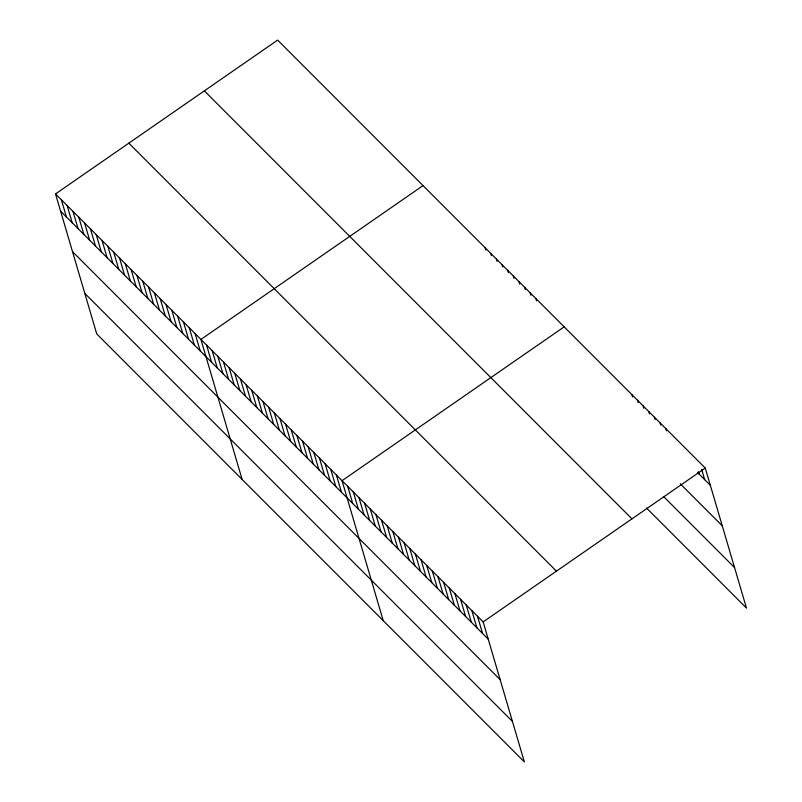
<?xml version="1.0" encoding="UTF-8"?>
<svg xmlns="http://www.w3.org/2000/svg" width="802" height="802" viewBox="0 0 802 802"><rect width="100%" height="100%" fill="white"/><g stroke="black" fill="none" stroke-linecap="round" stroke-linejoin="round"><path stroke-width="1.2" d="M55.528 193.924L483.155 621.911L524.348 761.9L96.731 333.913L55.528 193.924L277.652 40.1L705.269 468.087L746.472 608.076L646.482 507.997M423.035 185.613L200.921 339.447L242.124 479.426M564.157 326.845L342.033 480.679L383.236 620.668M483.155 621.911L705.269 468.087M697.429 472.388L710.331 485.3M680.327 483.847L722.261 525.821M663.585 496.538L734.542 567.555M204.35 90.867L631.966 518.844M128.831 143.167L556.448 571.144M60.601 211.147L488.217 639.134M72.521 251.658L500.137 679.645M84.811 293.402L512.428 721.389M701.65 469.32L704.687 479.656M698.372 471.706L699.043 474.002M665.75 428.539L666.432 430.834M660.106 422.895L660.788 425.18M654.462 417.24L655.144 419.536M648.818 411.586L649.5 413.882M643.174 405.942L643.856 408.238M637.53 400.288L638.212 402.584M631.886 394.644L632.567 396.94M535.926 298.605L536.608 300.9M530.282 292.951L530.964 295.246M524.638 287.306L525.32 289.602M518.994 281.652L519.676 283.948M513.35 276.008L514.032 278.304M507.706 270.354L508.388 272.65M502.062 264.71L502.734 267.006M496.418 259.056L497.09 261.352M490.774 253.412L491.446 255.708M485.13 247.758L485.801 250.054M477.501 616.267L482.573 633.48M471.857 610.613L476.929 627.836M466.213 604.969L471.285 622.182M460.569 599.315L465.641 616.527M454.924 593.66L459.997 610.883M449.28 588.016L454.353 605.229M443.636 582.362L448.709 599.585M437.992 576.718L443.065 593.931M432.348 571.064L437.421 588.287M426.704 565.42L431.777 582.633M421.06 559.766L426.123 576.989M415.416 554.122L420.479 571.335M409.772 548.468L414.834 565.691M404.128 542.824L409.19 560.037M398.484 537.17L403.546 554.393M392.84 531.525L397.902 548.738M387.196 525.871L392.258 543.094M381.551 520.227L386.614 537.44M375.907 514.573L380.97 531.786M370.263 508.929L375.326 526.142M364.619 503.275L369.682 520.488M358.965 497.621L364.038 514.844M353.321 491.977L358.394 509.19M347.677 486.323L352.75 503.546M336.389 475.025L341.462 492.248M330.745 469.381L335.817 486.593M325.101 463.726L330.173 480.949M319.457 458.082L324.529 475.295M313.813 452.428L318.885 469.651M308.168 446.784L313.241 463.997M302.524 441.13L307.587 458.353M296.88 435.486L301.943 452.699M291.236 429.832L296.299 447.055M285.592 424.188L290.655 441.401M279.948 418.534L285.011 435.747M274.304 412.88L279.367 430.103M268.66 407.236L273.723 424.448M263.016 401.581L268.079 418.804M257.372 395.937L262.434 413.15M251.728 390.283L256.79 407.506M246.084 384.639L251.146 401.852M240.44 378.985L245.502 396.208M234.785 373.341L239.858 390.554M229.141 367.687L234.214 384.91M223.497 362.043L228.57 379.256M217.853 356.389L222.926 373.612M212.209 350.745L217.282 367.958M206.565 345.091L211.638 362.314M195.107 333.622L200.179 350.835M189.292 327.797L194.355 345.02M183.478 321.983L188.54 339.196M177.663 316.158L182.726 333.381M171.849 310.344L176.911 327.557M166.034 304.519L171.097 321.732M160.21 298.695L165.282 315.918M154.395 292.88L159.468 310.093M148.581 287.056L153.653 304.279M142.766 281.241L147.839 298.454M136.952 275.417L142.014 292.63M131.137 269.592L136.2 286.815M125.323 263.778L130.385 280.991M119.508 257.953L124.571 275.176M113.694 252.129L118.756 269.352M107.869 246.314L112.942 263.527M102.054 240.49L107.127 257.713M96.24 234.675L101.313 251.888M90.425 228.851L95.498 246.064M84.611 223.026L89.674 240.249M78.796 217.212L83.859 234.425M72.982 211.387L78.045 228.61M67.167 205.573L72.23 222.786M61.353 199.748L66.416 216.961"/></g></svg>
